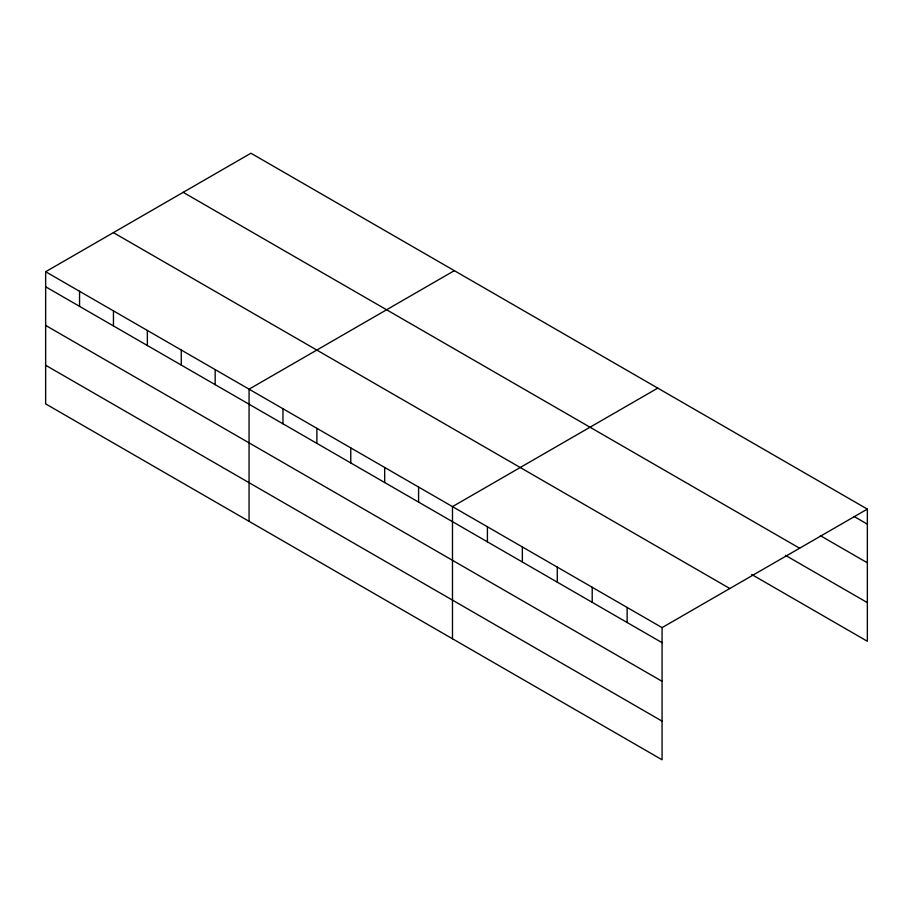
<?xml version="1.0" encoding="UTF-8"?>
<svg xmlns="http://www.w3.org/2000/svg" width="913" height="913" viewBox="0 0 913 913"><rect width="100%" height="100%" fill="white"/><g stroke="black" fill="none" stroke-linecap="round" stroke-linejoin="round"><path stroke-width="1.37" d="M45.65 271.732L662.073 627.619L662.073 759.776L45.65 403.888L45.65 271.732L250.927 153.224L867.35 509.112L867.35 641.268L751.719 574.505M454.343 270.659L249.066 389.178L249.066 521.334M657.771 388.105L452.483 506.624L452.483 638.78M662.073 627.619L867.35 509.112M854.1 516.507L867.35 524.153M820.376 535.68L867.35 562.796M183.182 192.323L799.605 548.222M785.442 555.332L867.35 602.614M113.395 232.621L729.818 588.508M45.65 286.785L662.073 642.672M45.65 325.427L662.073 681.315M45.65 365.246L662.073 721.133M627.14 607.453L627.14 622.506M592.206 587.287L592.206 602.329M557.284 567.121L557.284 582.163M522.35 546.955L522.35 561.997M487.416 526.79L487.416 541.831M418.588 487.051L418.588 502.093M384.681 467.479L384.681 482.521M350.775 447.895L350.775 462.948M316.879 428.323L316.879 443.376M282.973 408.75L282.973 423.792M215.171 369.605L215.171 384.647M181.265 350.033L181.265 365.074M147.358 330.46L147.358 345.502M113.452 310.888L113.452 325.93M79.557 291.304L79.557 306.357"/></g></svg>
